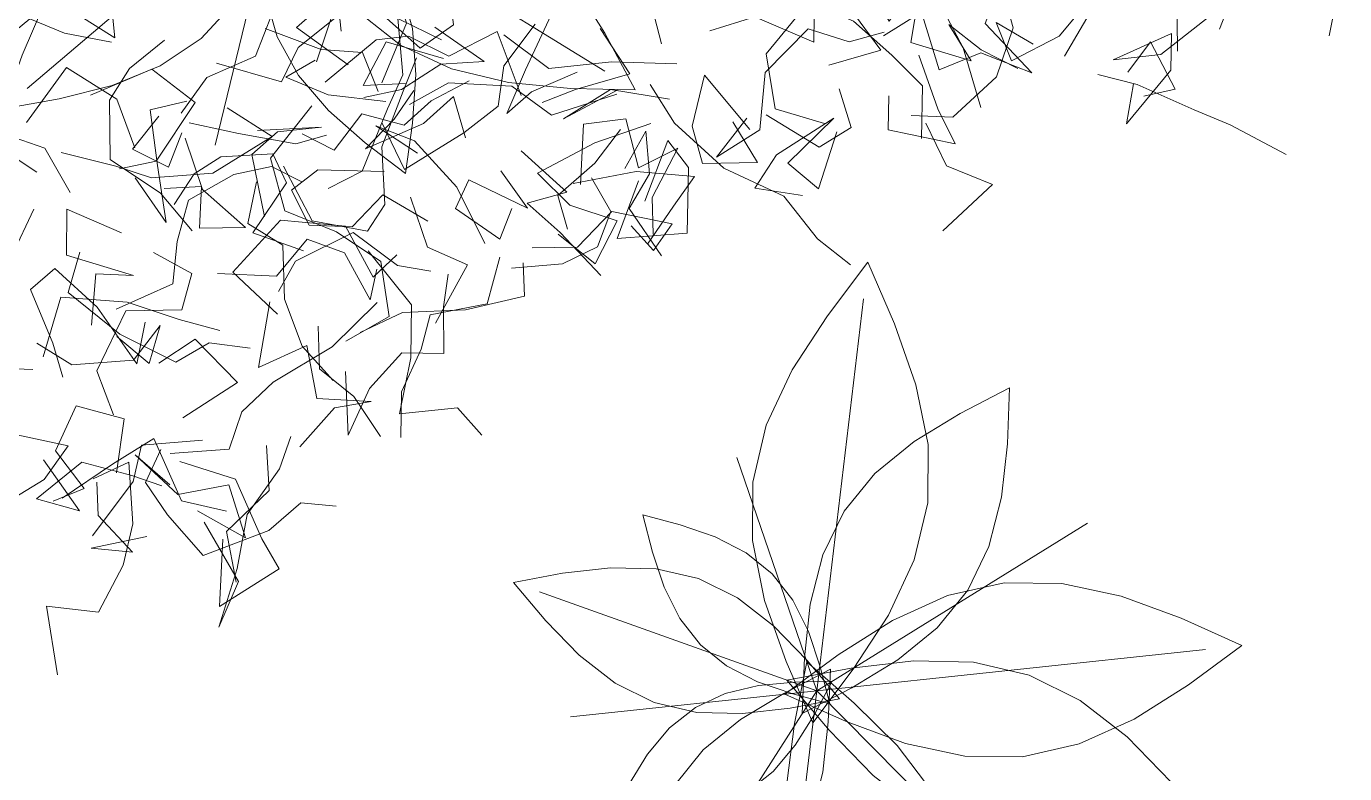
# Model space of a CAD drawing. Header units: metres. Extents: x 0 to 46.1, y -33.1 to 1.9.
# Drawn here: x 40.878 to 41.715, y -10.773 to -10.298 of the extents above; entities that cross this region are included whole.
import ezdxf

# ---------------------------------------------------------------- set-up
doc = ezdxf.new("R2010")
doc.units = ezdxf.units.M
doc.header["$LTSCALE"] = 0.02
doc.layers.add('AB_EXT_MASSIF', color=8, linetype='Continuous', lineweight=9)
doc.layers.add('BLOC_FEUILLAGE', color=7, linetype='Continuous', lineweight=13)
doc.layers.add('ARCHIBOOKS_ARBRE', color=7, linetype='Continuous')

# ---------------------------------------------------------------- blocks, each defined once
blk = doc.blocks.new('AB_ALPHA_7b87773eaf7dd805')
at = {"layer": 'BLOC_FEUILLAGE', "color": 8, "lineweight": 13, "true_color": 0x878787, "transparency": 33554572}
for points in [[(1.4648, -1.7784), (1.5628, -1.7532), (1.5685, -1.834), (1.5323, -1.8774), (1.4918, -1.9647), (1.3985, -1.9481), (1.3436, -2.0422)], [(1.4315, -1.7378), (1.4177, -1.8187), (1.371, -1.7959), (1.4498, -1.8668), (1.522, -1.9373), (1.5228, -2.0341)], [(1.5897, -1.9996), (1.624, -1.9103), (1.6069, -1.8172), (1.7007, -1.7775)], [(1.778, -1.7684), (1.7884, -1.8465), (1.7192, -1.9199), (1.7636, -1.8927), (1.7775, -1.941), (1.764, -2.0102)], [(0.2284, -1.8494), (0.1632, -1.8242), (0.1862, -1.9238), (0.1946, -2.0023)], [(1.2145, -1.8326), (1.2875, -1.8317), (1.2448, -1.934), (1.2619, -1.9975), (1.2356, -2.0749), (1.166, -2.1391), (1.0999, -2.1363)], [(0.1675, -1.8542), (0.0987, -1.9402), (0.0589, -2.0425), (-0.0184, -2.0762), (-0.0594, -2.1328)], [(-0.0033, -2.0535), (0.1001, -2.0832), (0.1265, -2.0284), (0.2054, -1.9655), (0.1929, -1.9119), (0.1228, -1.8751), (0.0644, -1.8932)], [(0.2161, -1.9507), (0.2778, -1.8793), (0.1901, -1.9487), (0.1557, -2.051)], [(0.3789, -1.9454), (0.3473, -1.8826), (0.2793, -1.8693), (0.2816, -1.9318), (0.2985, -1.9899), (0.2596, -2.0847)], [(-0.223, -1.9768), (-0.1648, -2.0133), (-0.1758, -1.9023), (-0.2313, -1.8874), (-0.2871, -1.9034)], [(0.8828, -1.8883), (0.9464, -1.9382), (0.9457, -2.0201), (0.8516, -1.9796), (0.7804, -2.0019)], [(1.056, -2.01), (1.1164, -1.9723), (1.1447, -2.0638), (1.2105, -2.0368), (1.2916, -2.0685), (1.2174, -1.9901), (1.2524, -1.8988)], [(0.2062, -2.056), (0.1237, -1.9966), (0.2068, -1.9239), (0.2525, -1.9692), (0.3205, -2.0297), (0.3734, -1.9924), (0.3658, -1.9314)], [(0.9593, -1.9589), (0.8565, -1.9689), (0.7779, -1.9518), (0.7453, -1.9122), (0.6855, -1.9526), (0.7035, -2.0225)], [(1.0194, -1.913), (1.065, -1.9866), (1.1135, -1.9113), (1.1524, -1.9719), (1.1825, -2.029), (1.2109, -2.1239)], [(1.2692, -2.0618), (1.211, -2.0323), (1.1598, -1.9922), (1.1952, -2.0496), (1.0993, -2.0204), (1.1171, -1.917), (1.1733, -1.9271)], [(-0.2883, -2.2266), (-0.3725, -2.1707), (-0.3413, -2.1163), (-0.4344, -2.1065), (-0.3997, -2.0121), (-0.4824, -1.9497), (-0.5421, -1.968)], [(0.9205, -1.9487), (1.0086, -1.9867), (1.0692, -2.0407), (1.1178, -2.0892), (1.1164, -2.1732)], [(1.3779, -1.9593), (1.3351, -2.0105), (1.2593, -2.0498), (1.2352, -1.9889), (1.2938, -2.0231)], [(-0.3391, -2.0159), (-0.2995, -1.983), (-0.2445, -2.0056), (-0.1699, -2.0198)], [(0.3544, -2.0164), (0.2847, -1.9826), (0.2929, -2.0719), (0.2682, -2.1261), (0.2281, -2.2249), (0.1742, -2.2525)], [(0.5698, -2.0674), (0.4969, -2.0989), (0.458, -2.1332), (0.4873, -2.064), (0.5281, -1.9766)], [(0.9692, -2.0566), (1.0517, -2.0329), (1.0099, -1.9762), (0.919, -1.9787), (0.8699, -2.0388), (0.8838, -2.1258), (0.9624, -2.1491)], [(1.5746, -1.9783), (1.4967, -2.0396), (1.4206, -2.0482), (1.5137, -2.0064), (1.5126, -2.0647), (1.4421, -2.1495), (1.4529, -2.0861)], [(0.2535, -2.0982), (0.2288, -2.0366), (0.1632, -2.0317), (0.074, -1.9981)], [(0.4806, -2.1046), (0.4428, -2.0029), (0.366, -2.0421), (0.3016, -2.0104), (0.2506, -2.0164), (0.1694, -2.0833)], [(0.2309, -2.1077), (0.2908, -2.0952), (0.3533, -2.0551), (0.4218, -2.0506), (0.3436, -1.9963)], [(0.2598, -2.1489), (0.2954, -2.2225), (0.3898, -2.164), (0.4442, -2.1215), (0.4533, -2.0578), (0.5029, -1.9913)], [(0.7277, -2.0543), (0.624, -2.0511), (0.5246, -2.0616), (0.4529, -2.0084)], [(0.5142, -2.1158), (0.5668, -2.095), (0.653, -2.0702), (0.6059, -1.9981)], [(0.839, -2.1406), (0.7907, -2.2027), (0.8598, -2.1591), (0.8683, -2.0683), (0.9366, -1.9986), (1.0016, -2.0197), (1.0572, -2.0042)], [(-0.0417, -2.3195), (-0.092, -2.2596), (-0.1721, -2.2065), (-0.1729, -2.1121), (-0.1412, -2.062), (-0.0857, -2.0168)], [(0.2985, -2.0856), (0.2298, -2.089), (0.2661, -2.0195), (0.3576, -2.046)], [(1.4439, -2.0676), (1.4799, -2.0194), (1.5192, -2.0944), (1.4695, -2.1057)], [(0.1033, -2.2171), (0.1487, -2.3036), (0.2367, -2.3203), (0.2642, -2.278), (0.2594, -2.186), (0.2931, -2.0978), (0.3144, -2.0447)], [(0.1534, -2.0485), (0.1068, -2.0757), (0.1743, -2.1038), (0.266, -2.1141)], [(1.112, -2.0405), (1.1425, -2.1261), (1.1699, -2.1813), (1.0634, -2.1591), (1.0646, -2.1051)], [(-0.305, -2.1478), (-0.2412, -2.0601), (-0.1612, -2.1103), (-0.1329, -2.1877)], [(-0.157, -2.2213), (-0.0992, -2.2092), (-0.0369, -2.116), (-0.1056, -2.0629), (-0.2035, -2.1041)], [(0.844, -2.1587), (0.772, -2.0723), (0.7522, -2.1532), (0.7686, -2.2128), (0.8559, -2.2111), (0.8169, -2.1468)], [(1.3966, -2.0714), (1.4591, -2.087), (1.5495, -2.1276), (1.6067, -2.1515), (1.6955, -2.1984)], [(0.3983, -2.0812), (0.338, -2.113), (0.295, -2.1519), (0.2274, -2.1337), (0.1837, -2.1913), (0.1327, -2.1658)], [(0.6328, -2.1028), (0.5291, -2.1358), (0.4657, -2.0898), (0.3654, -2.0848), (0.3036, -2.1189)], [(0.6856, -2.087), (0.724, -2.1488), (0.8027, -2.2199), (0.8979, -2.2644), (0.9511, -2.3322), (1.0037, -2.3737)], [(-0.0501, -2.1135), (-0.1086, -2.1273), (-0.0971, -2.2157), (-0.0831, -2.3065), (-0.1324, -2.2353)], [(0.3102, -2.0967), (0.279, -2.1424), (0.2336, -2.1895), (0.3256, -2.1492), (0.3731, -2.1064), (0.3923, -2.1717)], [(0.7162, -2.1104), (0.6225, -2.0953), (0.5477, -2.1417), (0.6332, -2.0964)], [(0.9858, -2.0939), (1.0046, -2.1558), (0.9539, -2.1866), (0.8698, -2.1354)], [(-0.2354, -2.2588), (-0.276, -2.1885), (-0.3243, -2.1714), (-0.426, -2.166), (-0.5161, -2.1271), (-0.4712, -2.2244), (-0.5456, -2.2118)], [(0.0139, -2.1244), (0.0851, -2.1696), (-0.009, -2.2281), (-0.1062, -2.2354), (-0.1632, -2.2171), (-0.2496, -2.1954)], [(0.2022, -2.4951), (0.2713, -2.4556), (0.2579, -2.3686), (0.1875, -2.3214), (0.1051, -2.2881), (0.0824, -2.204), (0.1482, -2.1212)], [(-0.0584, -2.164), (-0.0796, -2.2187), (-0.1368, -2.1899), (-0.0947, -2.1376)], [(0.1717, -2.1678), (0.1226, -2.1813), (0.0318, -2.1651), (-0.0466, -2.1481)], [(0.0731, -2.2971), (0.0532, -2.1983), (0.0935, -2.1625), (0.1638, -2.1552), (0.0619, -2.1602)], [(0.3162, -2.1962), (0.2498, -2.1531), (0.3111, -2.1766), (0.3786, -2.2502), (0.4229, -2.34)], [(0.5395, -2.3249), (0.598, -2.3723), (0.6332, -2.3038), (0.5581, -2.2789), (0.5066, -2.228), (0.5974, -2.1798), (0.6867, -2.1492)], [(0.6901, -2.3248), (0.6887, -2.2666), (0.7296, -2.1884), (0.667, -2.2195), (0.647, -2.142), (0.5797, -2.1505), (0.5748, -2.2462)], [(0.982, -2.1624), (0.9526, -2.2528), (0.904, -2.2124), (0.977, -2.1406), (0.8864, -2.1992), (0.8518, -2.2521), (0.9272, -2.2637)], [(1.1232, -2.1488), (1.156, -2.2164), (1.2293, -2.246), (1.1501, -2.3199)], [(-0.053, -2.1723), (-0.0256, -2.254), (0.0428, -2.3143), (-0.0304, -2.3156), (-0.0272, -2.2492), (-0.0861, -2.2522)], [(0.6383, -2.1588), (0.5978, -2.2124), (0.5388, -2.2637), (0.5542, -2.3172)], [(0.6771, -2.2727), (0.7135, -2.1762), (0.7465, -2.2191), (0.7445, -2.3235), (0.6329, -2.3316), (0.6669, -2.24)], [(0.6451, -2.2207), (0.6787, -2.1616), (0.6843, -2.2291), (0.652, -2.284), (0.7033, -2.3592)], [(0.1351, -2.3515), (0.0545, -2.3229), (0.1079, -2.2435), (0.0863, -2.1975), (0.0037, -2.2019), (-0.0387, -2.229), (-0.0702, -2.2778)], [(0.6073, -2.3907), (0.5426, -2.3221), (0.49, -2.2757), (0.5532, -2.258), (0.4805, -2.1925)], [(-0.1623, -2.4442), (-0.0724, -2.4038), (-0.0655, -2.3367), (-0.0474, -2.2712), (0.0245, -2.2302), (0.0841, -2.2174), (0.1322, -2.2418)], [(0.2631, -2.2253), (0.1577, -2.2228), (0.1161, -2.255), (0.1441, -2.3109), (0.2125, -2.3131), (0.261, -2.2623), (0.3323, -2.3045)], [(0.4483, -2.2245), (0.4908, -2.2835), (0.3978, -2.2388), (0.3764, -2.2842), (0.4469, -2.333), (0.4656, -2.2842)], [(0.5922, -2.2356), (0.623, -2.2889), (0.6017, -2.3451), (0.5464, -2.3722), (0.4651, -2.3791)], [(0.6815, -2.3409), (0.7227, -2.2804), (0.7562, -2.2333), (0.6634, -2.2252), (0.5631, -2.2443)], [(0.1819, -2.5573), (0.133, -2.5029), (0.1048, -2.4281), (0.1024, -2.3423), (0.0465, -2.3079), (0.0604, -2.2417)], [(0.305, -2.2662), (0.332, -2.3457), (0.3954, -2.3739), (0.3444, -2.4663)], [(-0.389, -2.4608), (-0.3941, -2.3871), (-0.3274, -2.3581), (-0.2931, -2.2855)], [(-0.2015, -2.4696), (-0.1946, -2.3879), (-0.135, -2.3905), (-0.2412, -2.3581), (-0.2408, -2.2853), (-0.154, -2.3229)], [(0.0939, -2.4519), (0.023, -2.3854), (0.0987, -2.3028), (0.2017, -2.3121), (0.2454, -2.393), (0.2833, -2.3577)], [(0.6553, -2.3117), (0.6907, -2.3508), (0.7205, -2.3087), (0.6245, -2.2887), (0.5703, -2.3458), (0.4981, -2.3464)], [(0.0953, -2.4159), (0.1223, -2.368), (0.2137, -2.3222), (0.2842, -2.3749), (0.3373, -2.3837)], [(-0.0015, -2.3873), (0.0922, -2.3919), (0.1408, -2.3331), (0.2001, -2.3544), (0.2407, -2.4295), (0.2513, -2.3805)], [(0.0504, -2.5059), (-0.0149, -2.4974), (-0.0675, -2.5284), (-0.1569, -2.4838), (-0.2387, -2.4176), (-0.2203, -2.3534)], [(-0.1665, -2.6118), (-0.1933, -2.5421), (-0.1472, -2.4465), (-0.0582, -2.4449), (-0.0424, -2.3875), (-0.1032, -2.354)], [(0.2375, -2.3514), (0.3065, -2.4371), (0.3054, -2.5215), (0.2873, -2.6105), (0.3794, -2.6008), (0.4181, -2.644)], [(0.4467, -2.3616), (0.4265, -2.4357), (0.3364, -2.4532), (0.3219, -2.5077), (0.2905, -2.5753), (0.2894, -2.648)], [(-0.2471, -2.5522), (-0.263, -2.498), (-0.2985, -2.4129), (-0.2601, -2.3797), (-0.1927, -2.4409), (-0.1298, -2.5311), (-0.1166, -2.4649)], [(0.4839, -2.3706), (0.486, -2.4233), (0.3921, -2.4451), (0.2922, -2.4493), (0.2249, -2.4811)], [(-0.2947, -2.5398), (-0.3776, -2.5368), (-0.3624, -2.4545), (-0.3807, -2.395)], [(0.3647, -2.3883), (0.3571, -2.4402), (0.3579, -2.5145), (0.2911, -2.5135), (0.24, -2.5703), (0.206, -2.6444), (0.2017, -2.5429)], [(0.0023, -2.4778), (-0.0627, -2.4605), (-0.145, -2.4328), (-0.2501, -2.4251), (-0.2783, -2.5198)], [(0.2521, -2.4333), (0.1805, -2.5041), (0.0866, -2.5601), (0.0373, -2.6072), (0.0168, -2.6665), (-0.077, -2.6732)], [(0.0815, -2.4324), (0.0636, -2.5366), (0.1403, -2.5016), (0.1561, -2.5862), (0.2424, -2.5909), (0.1841, -2.6008), (0.1291, -2.6628)], [(-0.2885, -2.4982), (-0.2331, -2.5326), (-0.1352, -2.5248), (-0.0924, -2.4702), (-0.1102, -2.5305), (-0.1615, -2.4873)], [(0.1585, -2.4713), (0.1602, -2.5387), (0.2149, -2.5826), (0.2571, -2.6465)], [(-0.0949, -2.5296), (-0.037, -2.4916), (0.0303, -2.5605), (-0.0565, -2.6164)], [(-0.1618, -2.7039), (-0.1499, -2.618), (-0.226, -2.5977), (-0.2588, -2.6693), (-0.2133, -2.729), (-0.2626, -2.7489)], [(-0.4047, -2.7378), (-0.3827, -2.639), (-0.3279, -2.6421), (-0.2389, -2.6611), (-0.2766, -2.7147), (-0.3604, -2.7656), (-0.4229, -2.8055)], [(-0.2482, -2.7445), (-0.1683, -2.6903), (-0.1027, -2.6497), (-0.0585, -2.7485), (0.0125, -2.765)], [(-0.0253, -2.6519), (-0.122, -2.6603), (-0.1353, -2.718), (-0.2002, -2.8042)], [(0.1148, -2.6462), (0.0967, -2.6974), (0.0457, -2.7701), (0.0297, -2.8557), (0.0004, -2.949), (0.0317, -2.8768), (-0.0227, -2.7822)], [(-0.0772, -2.7233), (-0.1325, -2.6753), (-0.0644, -2.7386), (0.0164, -2.7228), (0.043, -2.8072), (-0.0333, -2.7643)], [(-0.0918, -2.6669), (-0.116, -2.7195), (-0.0812, -2.7709), (-0.0244, -2.8351), (0.0802, -2.7958), (0.1306, -2.7514), (0.187, -2.7568)], [(0.0762, -2.6605), (0.0807, -2.7318), (0.0125, -2.7972), (0.0282, -2.8774)], [(-0.2779, -2.6832), (-0.2208, -2.7646), (-0.289, -2.7451), (-0.2168, -2.6871), (-0.1374, -2.7085), (-0.0898, -2.7249)], [(-0.1992, -2.7136), (-0.1426, -2.6869), (-0.1361, -2.7852), (-0.1515, -2.8509), (-0.1908, -2.9251), (-0.2733, -2.9159), (-0.2559, -3.0246)], [(-0.0615, -2.6862), (0.0269, -2.7142), (0.0688, -2.8087), (0.0962, -2.8566), (0.0018, -2.9164), (0.0067, -2.8095)], [(-0.193, -2.719), (-0.191, -2.7718), (-0.1365, -2.8301), (-0.2024, -2.8234), (-0.1137, -2.8049)]]:
    blk.add_lwpolyline(points, dxfattribs=at)

msp = doc.modelspace()

# ---------------------------------------------------------------- linework, layer by layer
at = {"layer": 'AB_EXT_MASSIF', "lineweight": 9, "true_color": 0x606060, "transparency": 33554597}
for points in [[(41.05331, -10.18869), (41.0413, -10.22271), (41.0275, -10.25463), (41.01039, -10.28267), (40.98897, -10.30562), (40.96287, -10.32308), (40.93245, -10.33545), (40.89873, -10.34394), (40.86321, -10.35032), (40.87522, -10.31629), (40.88902, -10.28437), (40.90612, -10.25634), (40.92755, -10.23338), (40.95365, -10.21593), (40.98407, -10.20355), (41.01779, -10.19507), (41.05331, -10.18869)], [(41.02309, -10.18958), (41.06411, -10.19062), (41.10348, -10.19432), (41.13981, -10.20297), (41.17217, -10.21807), (41.20022, -10.24017), (41.22429, -10.26872), (41.24532, -10.30221), (41.26471, -10.33838), (41.22368, -10.33735), (41.18431, -10.33364), (41.14798, -10.325), (41.11562, -10.30989), (41.08757, -10.2878), (41.0635, -10.25925), (41.04247, -10.22575), (41.02309, -10.18958)], [(41.03407, -10.18559), (41.05963, -10.20516), (41.08291, -10.22567), (41.10198, -10.24791), (41.11555, -10.27242), (41.12317, -10.29938), (41.12528, -10.32861), (41.12319, -10.35956), (41.11881, -10.39146), (41.09325, -10.37189), (41.06997, -10.35138), (41.05089, -10.32913), (41.03732, -10.30463), (41.02971, -10.27767), (41.0276, -10.24844), (41.02969, -10.21748), (41.03407, -10.18559)], [(41.04, -10.2), (40.87842, -10.33739)], [(41.04, -10.2), (40.99797, -10.37337)], [(41.04, -10.2), (41.24538, -10.32648)], [(41.37756, -10.74049), (41.36063, -10.70136), (41.34694, -10.66262), (41.33924, -10.62459), (41.33937, -10.58749), (41.34796, -10.5514), (41.36437, -10.51624), (41.38678, -10.48179), (41.41242, -10.44773), (41.42935, -10.48686), (41.44304, -10.52561), (41.45074, -10.56364), (41.45061, -10.60074), (41.44202, -10.63683), (41.42561, -10.67199), (41.4032, -10.70643), (41.37756, -10.74049)], [(41.38, -10.72), (41.40963, -10.47115)], [(41.37078, -10.73448), (41.37221, -10.69905), (41.37594, -10.66507), (41.38389, -10.6338), (41.39737, -10.60604), (41.41683, -10.5821), (41.44182, -10.56168), (41.47104, -10.54395), (41.50254, -10.52768), (41.50111, -10.56311), (41.49739, -10.59708), (41.48943, -10.62836), (41.47595, -10.65611), (41.45649, -10.68006), (41.4315, -10.70048), (41.40228, -10.71821), (41.37078, -10.73448)], [(41.38, -10.72), (41.32921, -10.57185)], [(41.38831, -10.72841), (41.36474, -10.72202), (41.3425, -10.71431), (41.32272, -10.70418), (41.30615, -10.69088), (41.29306, -10.67414), (41.28317, -10.65423), (41.27575, -10.6319), (41.26966, -10.60825), (41.29322, -10.61465), (41.31546, -10.62235), (41.33524, -10.63248), (41.35181, -10.64579), (41.3649, -10.66252), (41.37479, -10.68243), (41.38221, -10.70476), (41.38831, -10.72841)], [(41.38, -10.72), (41.55193, -10.61348)], [(41.3945, -10.72518), (41.36323, -10.731), (41.33277, -10.73452), (41.30382, -10.73381), (41.27686, -10.72756), (41.25203, -10.71532), (41.22918, -10.69754), (41.20784, -10.67552), (41.18732, -10.65121), (41.21859, -10.64539), (41.24905, -10.64186), (41.278, -10.64258), (41.30496, -10.64883), (41.32979, -10.66107), (41.35264, -10.67885), (41.37398, -10.70087), (41.3945, -10.72518)], [(41.35967, -10.72216), (41.39373, -10.69718), (41.42814, -10.67542), (41.46318, -10.6596), (41.49904, -10.65154), (41.53579, -10.65188), (41.57337, -10.65998), (41.61159, -10.67403), (41.65014, -10.69129), (41.61608, -10.71627), (41.58167, -10.73803), (41.54663, -10.75386), (41.51077, -10.76192), (41.47401, -10.76157), (41.43643, -10.75347), (41.39822, -10.73942), (41.35967, -10.72216)], [(41.38, -10.72), (41.20389, -10.65713)], [(41.36103, -10.71323), (41.40193, -10.70562), (41.44176, -10.70101), (41.47961, -10.70194), (41.51488, -10.71012), (41.54735, -10.72613), (41.57723, -10.74938), (41.60514, -10.77817), (41.63197, -10.80996), (41.59107, -10.81757), (41.55124, -10.82218), (41.51339, -10.82124), (41.47812, -10.81307), (41.44566, -10.79706), (41.41577, -10.77381), (41.38787, -10.74502), (41.36103, -10.71323)], [(41.37374, -10.70175), (41.40388, -10.72784), (41.43112, -10.75492), (41.45304, -10.78384), (41.46798, -10.81514), (41.47539, -10.84902), (41.47582, -10.8853), (41.47092, -10.9234), (41.46314, -10.9625), (41.433, -10.9364), (41.40576, -10.90932), (41.38384, -10.88041), (41.3689, -10.84911), (41.36149, -10.81522), (41.36106, -10.77895), (41.36596, -10.74084), (41.37374, -10.70175)], [(41.38, -10.72), (41.6269, -10.69376)], [(41.38869, -10.70637), (41.38733, -10.73973), (41.38383, -10.77172), (41.37634, -10.80118), (41.36364, -10.82731), (41.34532, -10.84986), (41.32179, -10.86909), (41.29427, -10.88579), (41.2646, -10.90111), (41.26595, -10.86774), (41.26946, -10.83575), (41.27695, -10.8063), (41.28964, -10.78016), (41.30797, -10.75761), (41.3315, -10.73838), (41.35902, -10.72169), (41.38869, -10.70637)], [(41.38985, -10.7139), (41.3786, -10.73503), (41.36638, -10.7546), (41.35239, -10.77129), (41.33606, -10.78422), (41.31721, -10.79309), (41.29603, -10.79819), (41.27306, -10.80041), (41.24913, -10.80108), (41.26038, -10.77995), (41.2726, -10.76038), (41.2866, -10.74369), (41.30293, -10.73075), (41.32178, -10.72189), (41.34296, -10.71679), (41.36592, -10.71456), (41.38985, -10.7139)], [(41.38, -10.72), (41.22362, -10.73662)], [(41.38, -10.72), (41.27453, -10.88553)], [(41.38, -10.72), (41.35219, -10.95358)], [(41.38, -10.72), (41.53842, -10.88043)]]:
    msp.add_lwpolyline(points, dxfattribs=at)

# ---------------------------------------------------------------- block references
at = {"layer": 'ARCHIBOOKS_ARBRE', "transparency": 33554687, "xscale": 0.4, "yscale": 0.4}
msp.add_blockref('AB_ALPHA_7b87773eaf7dd805', (41, -9.5), dxfattribs=at)

doc.saveas('drawing.dxf')
